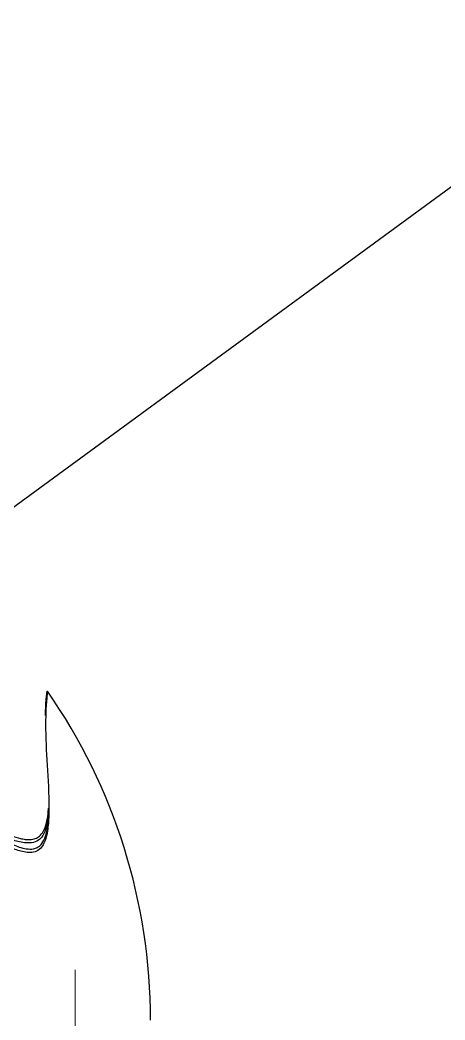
# Model space of a CAD drawing. Extents: x 1481 to 3160, y 4681 to 5260.
# Drawn here: x 1747.3 to 1781, y 4835.4 to 4914.9 of the extents above; entities that cross this region are included whole.
import ezdxf

# ---------------------------------------------------------------- set-up
doc = ezdxf.new("R2010")
doc.units = 0
doc.header["$LTSCALE"] = 30
doc.header["$MEASUREMENT"] = 0
doc.linetypes.add('CENTER', pattern=[2, 1.25, -0.25, 0.25, -0.25])
doc.layers.get('0').update_dxf_attribs({"linetype": 'CONTINUOUS'})
doc.layers.add('BODY', color=7, linetype='CONTINUOUS')
doc.layers.add('DEF_LAYER_ASSEM_MEMBER', color=7, linetype='CONTINUOUS')

msp = doc.modelspace()

# ---------------------------------------------------------------- linework, layer by layer
at = {"ltscale": 0.5}
msp.add_line((1480.632, 4681.177), (2270.512, 5259.937), dxfattribs=at)
at = {"layer": 'BODY', "color": 1, "linetype": 'CENTER', "lineweight": 5}
msp.add_line((1751.643, 4839.379), (1751.643, 4762.928), dxfattribs=at)
at = {"layer": 'DEF_LAYER_ASSEM_MEMBER', "color": 7, "linetype": 'Continuous'}
msp.add_line((1749.444, 4861.547), (1749.446, 4861.531), dxfattribs=at)
for centre, radius, start, end in [((1711.765, 4835.372), 45.878, 0.00766, 34.7863), ((1774.622, 4858.963), 25.317, 178.51433, 180.04815), ((1728.257, 4852.227), 21.31, 359.65, 0.00081)]:
    msp.add_arc(centre, radius, start, end, dxfattribs=at)
for points, start_tangent, end_tangent in [([(1749.305, 4859.607), (1749.321, 4860.399), (1749.339, 4860.738), (1749.363, 4861.026), (1749.389, 4861.256), (1749.414, 4861.422), (1749.433, 4861.52), (1749.444, 4861.547)], (-0.00005, 1), (0.583477, -0.812129)), ([(1749.446, 4861.531), (1749.43, 4861.338), (1749.39, 4860.935), (1749.345, 4860.348), (1749.314, 4859.62)], (0, -1), (-0.02611, -0.999659)), ([(1749.305, 4858.942), (1749.426, 4855.661), (1749.568, 4852.227)], (0.000038, -1), (-0.000022, -1)), ([(1749.562, 4852.472), (1749.451, 4851.175), (1749.296, 4850.53), (1748.994, 4849.93)], (-0.026668, -0.999644), (-0.610042, -0.792369)), ([(1748.994, 4849.407), (1749.291, 4849.999), (1749.446, 4850.644), (1749.56, 4851.958)], (0.610042, 0.792369), (0.029383, 0.999568)), ([(1749.112, 4850.366), (1749.37, 4851.046), (1749.496, 4851.76)], (0.496492, 0.868041), (0.116348, 0.993209)), ([(1749.567, 4852.096), (1749.51, 4850.866), (1749.266, 4849.661)], (-0.006144, -0.999981), (-0.340956, -0.940079)), ([(1749.496, 4851.76), (1749.538, 4852.228)], (0.116348, 0.993209), (0.066018, 0.997818)), ([(1745.868, 4850.326), (1746.569, 4850.044), (1747.306, 4849.819), (1747.692, 4849.75), (1748.087, 4849.735), (1748.48, 4849.81), (1748.829, 4850.012)], (0.916892, -0.399135), (0.75808, 0.652162)), ([(1748.829, 4850.012), (1749.112, 4850.366)], (0.75808, 0.652162), (0.496492, 0.868041)), ([(1749.051, 4849.223), (1748.693, 4848.868), (1748.214, 4848.713), (1747.714, 4848.729), (1747.229, 4848.838), (1746.31, 4849.191), (1745.443, 4849.625)], (-0.556248, -0.831017), (-0.880318, 0.474384)), ([(1748.746, 4849.688), (1748.186, 4849.479), (1747.619, 4849.485), (1747.097, 4849.583), (1746.629, 4849.713), (1746.417, 4849.78), (1746.222, 4849.843), (1746.048, 4849.9), (1745.897, 4849.947), (1745.775, 4849.98), (1745.687, 4849.997), (1745.658, 4849.999), (1745.638, 4849.995), (1745.63, 4849.986), (1745.631, 4849.972)], (-0.810737, -0.585411), (0.394341, -0.918964)), ([(1745.631, 4849.972), (1745.669, 4849.926), (1745.749, 4849.861), (1745.866, 4849.781), (1746.015, 4849.688), (1746.387, 4849.484), (1746.835, 4849.276), (1747.344, 4849.094), (1747.906, 4848.983), (1748.499, 4849.043), (1748.772, 4849.186), (1748.994, 4849.407)], (0.394341, -0.918964), (0.610042, 0.792369)), ([(1748.994, 4849.93), (1748.746, 4849.688)], (-0.610042, -0.792369), (-0.810737, -0.585411)), ([(1749.266, 4849.661), (1749.051, 4849.223)], (-0.340956, -0.940079), (-0.556248, -0.831017))]:
    msp.add_spline(points, degree=3, dxfattribs=dict(at, start_tangent=start_tangent, end_tangent=end_tangent))

doc.saveas('drawing.dxf')
